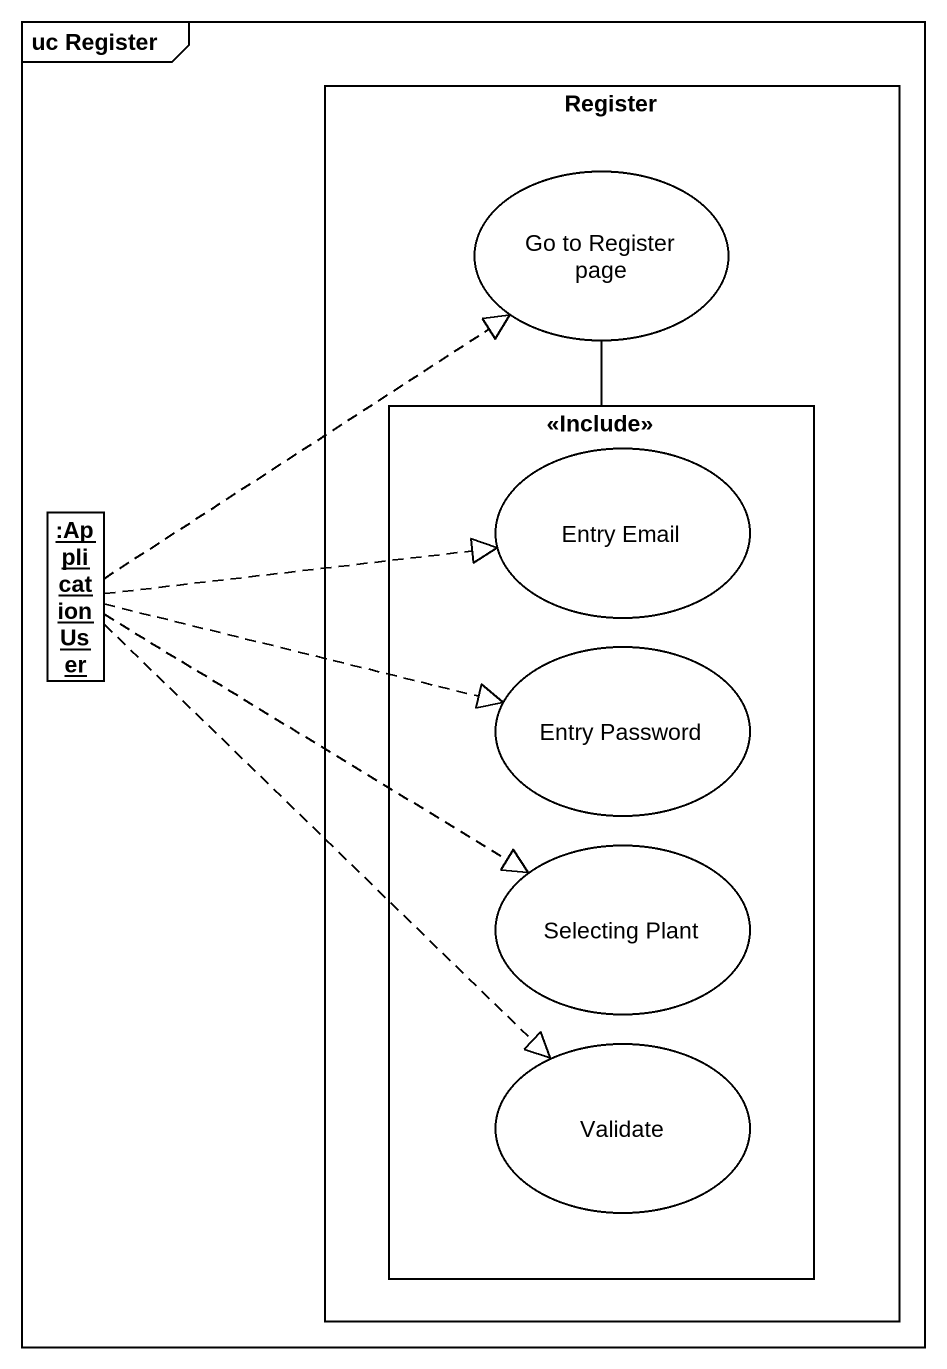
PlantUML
@startuml
mainframe uc Register
allowmixing
hide circle
hide empty members
rectangle Register {
  usecase "Go to Register page" as Go_to_Register_page
  rectangle "<<Include>>" as Include {
    usecase "Entry Email" as Entry_Email
    usecase "Entry Password" as Entry_Password
    usecase "Selecting Plant" as Selecting_Plant
    usecase Validate
  }
}
object ":Application User" as Application_User
Go_to_Register_page -- Include
Application_User .up.|> Go_to_Register_page
Application_User .right.|> Entry_Email
Application_User .right.|> Entry_Password
Application_User ..|> Selecting_Plant
Application_User ..|> Validate
@enduml
